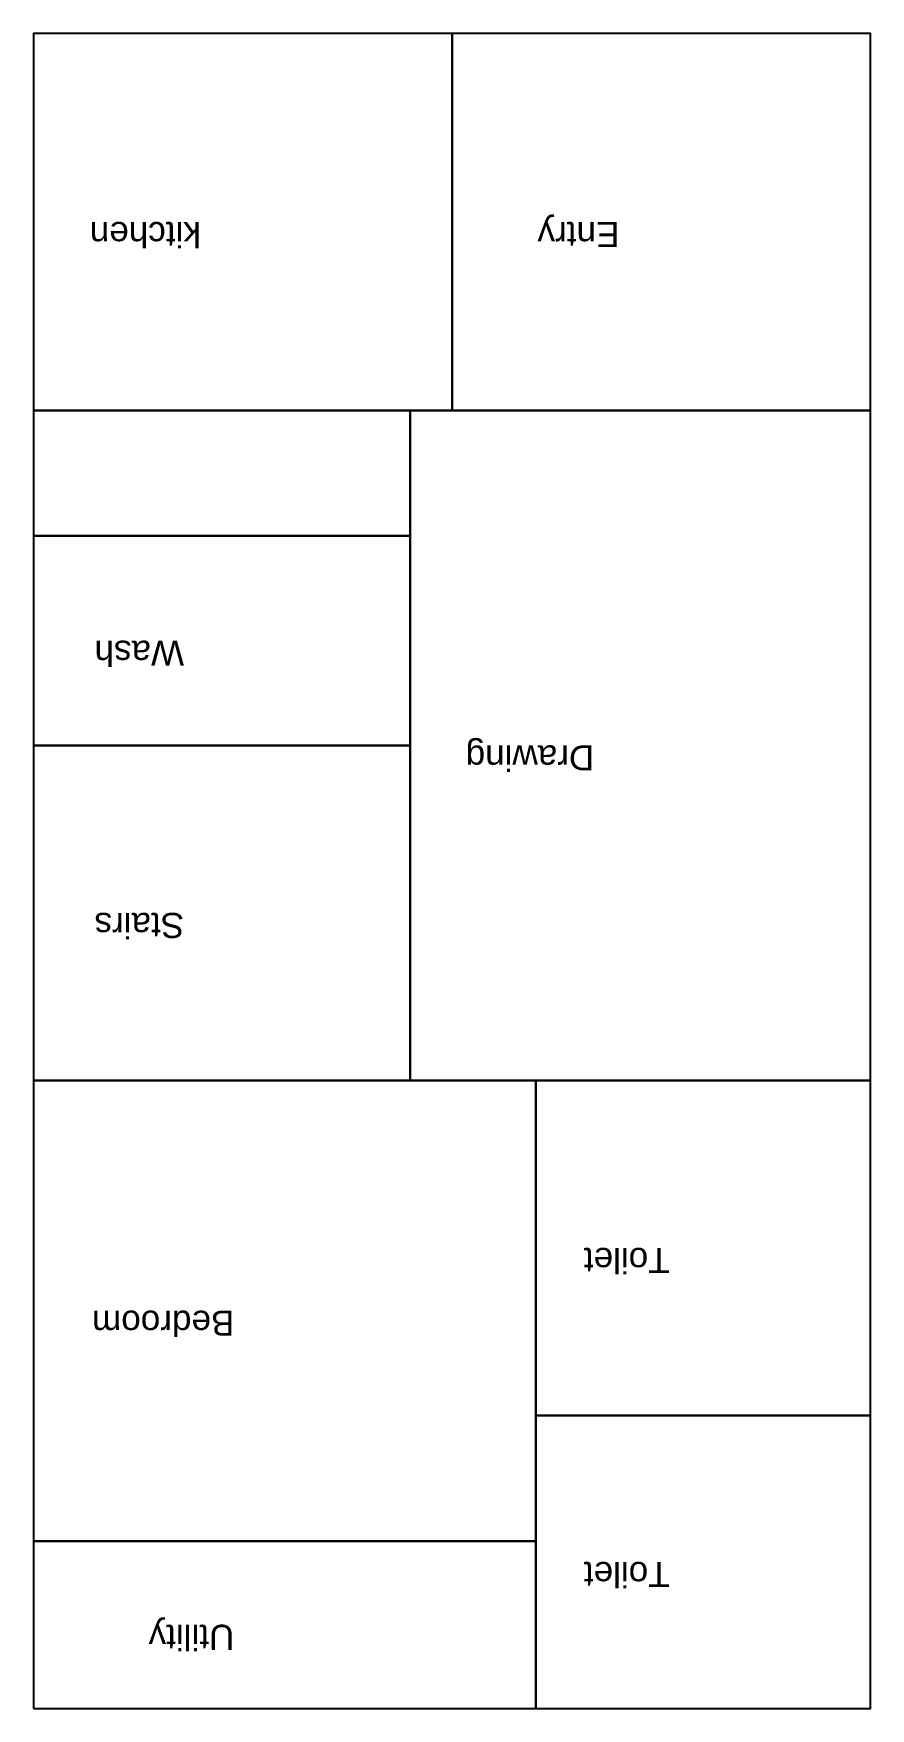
# Model space of a CAD drawing. Extents: x 0 to 20, y 0 to 40.
import ezdxf

# ---------------------------------------------------------------- set-up
doc = ezdxf.new("R2010")
doc.units = 0
doc.styles.get("Standard").update_dxf_attribs({"font": 'arial.ttf'})

msp = doc.modelspace()

# ---------------------------------------------------------------- linework, layer by layer
at = {"color": 7}
for points in [[(0, 31, 0), (10, 31, 0), (10, 40, 0), (0, 40, 0)], [(10, 31, 0), (20, 31, 0), (20, 40, 0), (10, 40, 0)], [(0, 28, 0), (9, 28, 0), (9, 31, 0), (0, 31, 0)], [(9, 15, 0), (20, 15, 0), (20, 31, 0), (9, 31, 0)], [(0, 23, 0), (9, 23, 0), (9, 28, 0), (0, 28, 0)], [(0, 15, 0), (9, 15, 0), (9, 23, 0), (0, 23, 0)], [(0, 4, 0), (12, 4, 0), (12, 15, 0), (0, 15, 0)], [(12, 7, 0), (20, 7, 0), (20, 15, 0), (12, 15, 0)], [(12, 0, 0), (20, 0, 0), (20, 7, 0), (12, 7, 0)], [(0, 0, 0), (12, 0, 0), (12, 4, 0), (0, 4, 0)], [(0, 0, 0), (0, 0, 0), (0, 0, 0), (0, 0, 0)], [(0, 0, 0), (0, 0, 0), (0, 0, 0), (0, 0, 0)], [(0, 0, 0), (0, 0, 0), (0, 0, 0), (0, 0, 0)], [(0, 0, 0), (0, 0, 0), (0, 0, 0), (0, 0, 0)], [(0, 0, 0), (0, 0, 0), (0, 0, 0), (0, 0, 0)], [(0, 0, 0), (0, 0, 0), (0, 0, 0), (0, 0, 0)], [(0, 0, 0), (0, 0, 0), (0, 0, 0), (0, 0, 0)], [(0, 0, 0), (0, 0, 0), (0, 0, 0), (0, 0, 0)]]:
    msp.add_polyline3d(points, close=True, dxfattribs=at)

# ---------------------------------------------------------------- texts
for s, p in [('Entry', (14, 35.5)), ('kitchen', (4, 35.5)), ('Wash', (3.6, 25.5)), ('Drawing', (13.4, 23)), ('Stairs', (3.6, 19)), ('Toilet', (15.2, 11)), ('Bedroom', (4.8, 9.5)), ('Toilet', (15.2, 3.5)), ('Utility', (4.8, 2))]:
    msp.add_text(s, height=0.6, rotation=180).set_placement(p)

doc.saveas('drawing.dxf')
